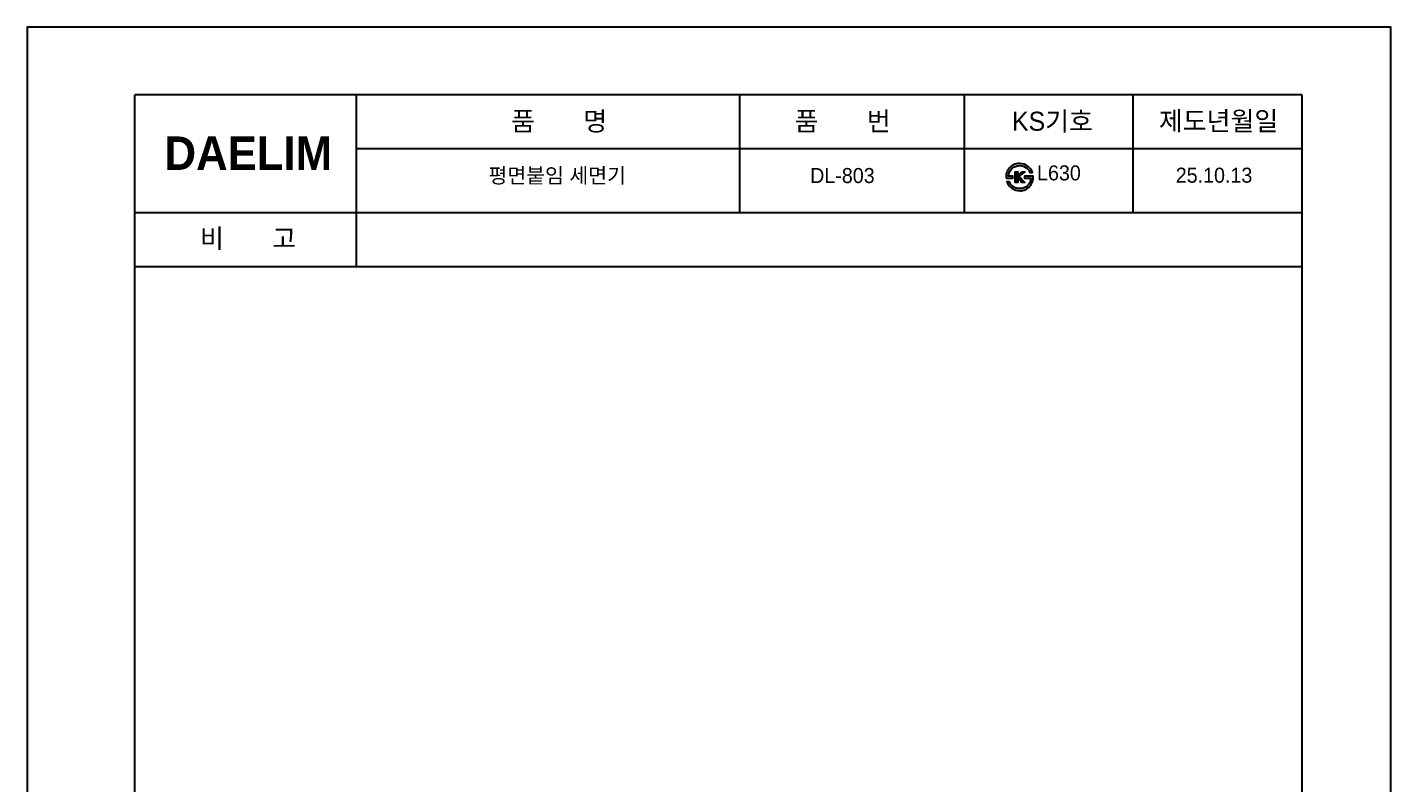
# Model space of a CAD drawing. Header units: millimetres. Extents: x 2401 to 4826, y 45 to 3475.
# Drawn here: x 2401 to 4826, y 2129 to 3475 of the extents above; entities that cross this region are included whole.
import ezdxf

# ---------------------------------------------------------------- set-up
doc = ezdxf.new("R2010")
doc.units = ezdxf.units.MM
doc.header["$LTSCALE"] = 0.2
doc.layers.add('DIM', color=3, linetype='Continuous', lineweight=15)
doc.layers.add('YA', color=7, linetype='Continuous')
doc.styles.add('h', font='', dxfattribs={"height": 28})
doc.styles.add('스타일1', font='txt.shx', dxfattribs={"bigfont": 'ghs.shx'})
doc.styles.get('h').set_extended_font_data('Haansoft Batang')

msp = doc.modelspace()

# ---------------------------------------------------------------- hatches: boundary and pattern name
at = {"layer": 'DIM'}
h = msp.add_hatch(color=0, dxfattribs=at)
h.dxf.hatch_style = 1
edge = h.paths.add_edge_path()
edge.add_spline(control_points=[(4152.2, 3224.5), (4155.9, 3227.8), (4160.6, 3229.5), (4166.2, 3229.5)], knot_values=[9, 9, 9, 9, 10, 10, 10, 10], degree=3, periodic=0)
edge.add_spline(control_points=[(4166.2, 3229.5), (4170.8, 3229.5), (4175, 3228.1), (4178.7, 3225.2)], knot_values=[8, 8, 8, 8, 9, 9, 9, 9], degree=3, periodic=0)
edge.add_spline(control_points=[(4178.7, 3225.2), (4181.6, 3222.8), (4183.6, 3220.2), (4184.5, 3217.4)], knot_values=[7, 7, 7, 7, 8, 8, 8, 8], degree=3, periodic=0)
edge.add_spline(control_points=[(4184.5, 3217.4), (4184.5, 3217.4), (4189.2, 3217.4), (4189.2, 3217.4)], knot_values=[6.00001, 6.00001, 6.00001, 6.00001, 7, 7, 7, 7], degree=3, periodic=0)
edge.add_spline(control_points=[(4189.2, 3217.4), (4187.4, 3221.8), (4184.7, 3225.4), (4181.3, 3228.1)], knot_values=[5, 5, 5, 5, 6, 6, 6, 6], degree=3, periodic=0)
edge.add_spline(control_points=[(4181.3, 3228.1), (4177.1, 3231.5), (4171.9, 3233.2), (4165.7, 3233.3)], knot_values=[4, 4, 4, 4, 5, 5, 5, 5], degree=3, periodic=0)
edge.add_spline(control_points=[(4165.7, 3233.3), (4161.8, 3233.2), (4158.2, 3232.4), (4155, 3230.9)], knot_values=[3, 3, 3, 3, 4, 4, 4, 4], degree=3, periodic=0)
edge.add_spline(control_points=[(4155, 3230.9), (4152, 3229.6), (4149.5, 3227.6), (4147.4, 3225)], knot_values=[2, 2, 2, 2, 3, 3, 3, 3], degree=3, periodic=0)
edge.add_spline(control_points=[(4147.4, 3225), (4145.4, 3222.7), (4143.9, 3219.9), (4143, 3216.8)], knot_values=[1, 1, 1, 1, 2, 2, 2, 2], degree=3, periodic=0)
edge.add_spline(control_points=[(4143, 3216.8), (4142.1, 3213.7), (4141.7, 3210.5), (4141.9, 3207.2)], knot_values=[0, 0, 0, 0, 1, 1, 1, 1], degree=3, periodic=0)
edge.add_spline(control_points=[(4141.9, 3207.2), (4141.9, 3207.2), (4141.9, 3207.2), (4141.9, 3207.2), (4141.9, 3207.2), (4153.9, 3207.2), (4153.9, 3207.2), (4153.9, 3207.2), (4153.9, 3210.8), (4153.9, 3210.8), (4153.9, 3210.8), (4146.1, 3210.8), (4146.1, 3210.8)], knot_values=[11.00004, 11.00004, 11.00004, 11.00004, 12, 12, 12, 13, 13, 13, 14, 14, 14, 14.99996, 14.99996, 14.99996, 14.99996], degree=3, periodic=0)
edge.add_spline(control_points=[(4146.1, 3210.8), (4146.1, 3210.8), (4146.1, 3210.8), (4146.1, 3210.8)], knot_values=[11, 11, 11, 11, 11.00004, 11.00004, 11.00004, 11.00004], degree=3, periodic=0)
edge.add_spline(control_points=[(4146.1, 3210.8), (4146.4, 3216.5), (4148.4, 3221), (4152.2, 3224.5)], knot_values=[10, 10, 10, 10, 11, 11, 11, 11], degree=3, periodic=0)
h = msp.add_hatch(color=0, dxfattribs=at)
h.dxf.hatch_style = 1
edge = h.paths.add_edge_path()
edge.add_spline(control_points=[(4167.1, 3188.8), (4162.1, 3188.6), (4157.7, 3189.8), (4154.1, 3192.6)], knot_values=[8, 8, 8, 8, 9, 9, 9, 9], degree=3, periodic=0)
edge.add_spline(control_points=[(4154.1, 3192.6), (4151.7, 3194.6), (4149.5, 3197.3), (4147.7, 3200.8)], knot_values=[7, 7, 7, 7, 8, 8, 8, 8], degree=3, periodic=0)
edge.add_spline(control_points=[(4147.7, 3200.8), (4147.7, 3200.8), (4143.3, 3200.8), (4143.3, 3200.8)], knot_values=[6.00001, 6.00001, 6.00001, 6.00001, 7, 7, 7, 7], degree=3, periodic=0)
edge.add_spline(control_points=[(4143.3, 3200.8), (4145.4, 3195.5), (4148.6, 3191.5), (4152.9, 3188.8)], knot_values=[5, 5, 5, 5, 6, 6, 6, 6], degree=3, periodic=0)
edge.add_spline(control_points=[(4152.9, 3188.8), (4157, 3186.2), (4161.7, 3184.9), (4167.1, 3184.9)], knot_values=[4, 4, 4, 4, 5, 5, 5, 5], degree=3, periodic=0)
edge.add_spline(control_points=[(4167.1, 3184.9), (4170.4, 3184.9), (4173.5, 3185.6), (4176.4, 3186.9)], knot_values=[3, 3, 3, 3, 4, 4, 4, 4], degree=3, periodic=0)
edge.add_spline(control_points=[(4176.4, 3186.9), (4179.3, 3188.2), (4181.8, 3190), (4183.9, 3192.4)], knot_values=[2, 2, 2, 2, 3, 3, 3, 3], degree=3, periodic=0)
edge.add_spline(control_points=[(4183.9, 3192.4), (4186, 3194.8), (4187.6, 3197.5), (4188.7, 3200.7)], knot_values=[1, 1, 1, 1, 2, 2, 2, 2], degree=3, periodic=0)
edge.add_spline(control_points=[(4188.7, 3200.7), (4189.8, 3203.9), (4190.4, 3207.2), (4190.3, 3210.8)], knot_values=[0, 0, 0, 0, 1, 1, 1, 1], degree=3, periodic=0)
edge.add_spline(control_points=[(4190.3, 3210.8), (4190.3, 3210.8), (4190.3, 3210.8), (4190.3, 3210.8), (4190.3, 3210.8), (4174.9, 3210.8), (4174.9, 3210.8), (4174.9, 3210.8), (4174.9, 3207.2), (4174.9, 3207.2), (4174.9, 3207.2), (4186.1, 3207.2), (4186.1, 3207.2)], knot_values=[11.00004, 11.00004, 11.00004, 11.00004, 12, 12, 12, 13, 13, 13, 14, 14, 14, 14.99996, 14.99996, 14.99996, 14.99996], degree=3, periodic=0)
edge.add_spline(control_points=[(4186.1, 3207.2), (4186.1, 3207.2), (4186.1, 3207.2), (4186.1, 3207.2)], knot_values=[11, 11, 11, 11, 11.00004, 11.00004, 11.00004, 11.00004], degree=3, periodic=0)
edge.add_spline(control_points=[(4186.1, 3207.2), (4185.6, 3201.2), (4183.3, 3196.5), (4179.1, 3193.1)], knot_values=[10, 10, 10, 10, 11, 11, 11, 11], degree=3, periodic=0)
edge.add_spline(control_points=[(4179.1, 3193.1), (4175.5, 3190.2), (4171.5, 3188.8), (4167.1, 3188.8)], knot_values=[9, 9, 9, 9, 10, 10, 10, 10], degree=3, periodic=0)
h = msp.add_hatch(color=0, dxfattribs=at)
h.dxf.hatch_style = 1
h.paths.add_polyline_path([(4162.6, 3211.8), (4162.6, 3218.5), (4158.2, 3218.5), (4158.2, 3199.6), (4162.6, 3199.6), (4162.6, 3206.3), (4164.7, 3208.2), (4170.1, 3199.6), (4175.1, 3199.6), (4164.7, 3210.9), (4175.6, 3218.3), (4169.8, 3218.3)])

# ---------------------------------------------------------------- linework, layer by layer
at = {"layer": 'YA', "color": 7}
for p, q in [((4668.1, 3355.6), (2592.1, 3355.6)), ((2592.1, 2285.4), (2592.1, 3355.6)), ((2986.6, 3049.6), (2986.6, 3355.6)), ((3668.1, 3145.3), (3668.1, 3355.3)), ((4068.1, 3145.3), (4068.1, 3355.3)), ((4368.1, 3145.3), (4368.1, 3355.3)), ((4668.1, 3355.6), (4668.1, 175.6)), ((4668.1, 3259.6), (2986.6, 3259.6)), ((4668.1, 3259.6), (2986.6, 3259.6)), ((4668.1, 3145.6), (2592.1, 3145.6)), ((4668.1, 3049.6), (2592.1, 3049.6)), ((4668.1, 3049.6), (2592.1, 3049.6)), ((2592.1, 175.6), (2592.1, 2285.4))]:
    msp.add_line(p, q, dxfattribs=at)
at = {"layer": 'YA', "color": 0}
msp.add_lwpolyline([(2400.7, 45.1), (4826.2, 45.1), (4826.2, 3475.5), (2400.7, 3475.5)], close=True, dxfattribs=at)
at = {"layer": 'YA', "color": 7}
msp.add_lwpolyline([(4162.6, 3211.8), (4169.8, 3218.3), (4175.6, 3218.3), (4164.7, 3210.9), (4175.1, 3199.6), (4170.1, 3199.6), (4164.7, 3208.2), (4162.6, 3206.3), (4162.6, 3199.6), (4158.2, 3199.6), (4158.2, 3218.5), (4162.6, 3218.5), (4162.6, 3211.8)], close=True, dxfattribs=at)
for points in [[(4141.9, 3207.2), (4141.7, 3210.5), (4142.1, 3213.7), (4143, 3216.8), (4143.9, 3219.9), (4145.4, 3222.7), (4147.4, 3225), (4149.5, 3227.6), (4152, 3229.6), (4155, 3230.9), (4158.2, 3232.4), (4161.8, 3233.2), (4165.7, 3233.3), (4171.9, 3233.2), (4177.1, 3231.5), (4181.3, 3228.1), (4184.7, 3225.4), (4187.4, 3221.8), (4189.2, 3217.4), (4189.2, 3217.4), (4184.5, 3217.4), (4184.5, 3217.4), (4183.6, 3220.2), (4181.6, 3222.8), (4178.7, 3225.2), (4175, 3228.1), (4170.8, 3229.5), (4166.2, 3229.5), (4160.6, 3229.5), (4155.9, 3227.8), (4152.2, 3224.5), (4148.4, 3221), (4146.4, 3216.5), (4146.1, 3210.8), (4146.1, 3210.8), (4153.9, 3210.8), (4153.9, 3210.8), (4153.9, 3210.8), (4153.9, 3207.2), (4153.9, 3207.2), (4153.9, 3207.2), (4141.9, 3207.2), (4141.9, 3207.2), (4141.9, 3207.2), (4141.9, 3207.2), (4141.9, 3207.2)], [(4190.3, 3210.8), (4190.4, 3207.2), (4189.8, 3203.9), (4188.7, 3200.7), (4187.6, 3197.5), (4186, 3194.8), (4183.9, 3192.4), (4181.8, 3190), (4179.3, 3188.2), (4176.4, 3186.9), (4173.5, 3185.6), (4170.4, 3184.9), (4167.1, 3184.9), (4161.7, 3184.9), (4157, 3186.2), (4152.9, 3188.8), (4148.6, 3191.5), (4145.4, 3195.5), (4143.3, 3200.8), (4143.3, 3200.8), (4147.7, 3200.8), (4147.7, 3200.8), (4149.5, 3197.3), (4151.7, 3194.6), (4154.1, 3192.6), (4157.7, 3189.8), (4162.1, 3188.6), (4167.1, 3188.8), (4171.5, 3188.8), (4175.5, 3190.2), (4179.1, 3193.1), (4183.3, 3196.5), (4185.6, 3201.2), (4186.1, 3207.2), (4186.1, 3207.2), (4174.9, 3207.2), (4174.9, 3207.2), (4174.9, 3207.2), (4174.9, 3210.8), (4174.9, 3210.8), (4174.9, 3210.8), (4190.3, 3210.8), (4190.3, 3210.8), (4190.3, 3210.8), (4190.3, 3210.8), (4190.3, 3210.8)]]:
    msp.add_open_spline(points, degree=3, knots=[0, 0, 0, 0, 1, 1, 1, 2, 2, 2, 3, 3, 3, 4, 4, 4, 5, 5, 5, 6, 6, 6, 7, 7, 7, 8, 8, 8, 9, 9, 9, 10, 10, 10, 11, 11, 11, 12, 12, 12, 13, 13, 13, 14, 14, 14, 15, 15, 15, 15], dxfattribs=at)

# ---------------------------------------------------------------- texts
at = {"layer": 'DIM', "color": 0, "char_height": 33.819, "attachment_point": 1, "style": '스타일1'}
for s, insert in [('{\\fGulim|b0|i0|c129|p50;품       명}', (3261.4, 3325.4)), ('{\\fGulim|b0|i0|c129|p50;품       번}', (3765.7, 3325.4)), ('{\\fGulim|b0|i0|c129|p50;KS기호}', (4152.5, 3325.4)), ('{\\fGulim|b0|i0|c129|p50;제도년월일}', (4413.9, 3325.9)), ('{\\fGulim|b0|i0|c129|p50;비       고}', (2708.1, 3117.1))]:
    msp.add_mtext(s, dxfattribs=dict(at, insert=insert))
for s, insert, width in [('{\\fGulim|b0|i0|c129|p50; \\H0.79087x; 평면붙임 세면기}', (3199.1, 3225.3), 702.697), ('{\\fGulim|b0|i0|c129|p50;   \\H0.79087x;L630}', (4160.2, 3230), 702.697), ('{\\fGulim|b0|i0|c129|p50; \\H0.79087x; 25.10.13}', (4421.8, 3225.9), 270.186), ('{\\fGulim|b0|i0|c129|p50; \\H0.79087x; DL-803}', (3771.4, 3225.3), 270.186)]:
    msp.add_mtext(s, dxfattribs=dict(at, insert=insert, width=width))
at = {"layer": 'YA', "color": 7, "insert": (2644.9, 3281.4), "char_height": 59.437, "width": 290.871, "attachment_point": 1, "style": 'h'}
msp.add_mtext('{\\fHYGraphic-Medium|b1|i0|c129|p18;DAELIM}', dxfattribs=at)

doc.saveas('drawing.dxf')
